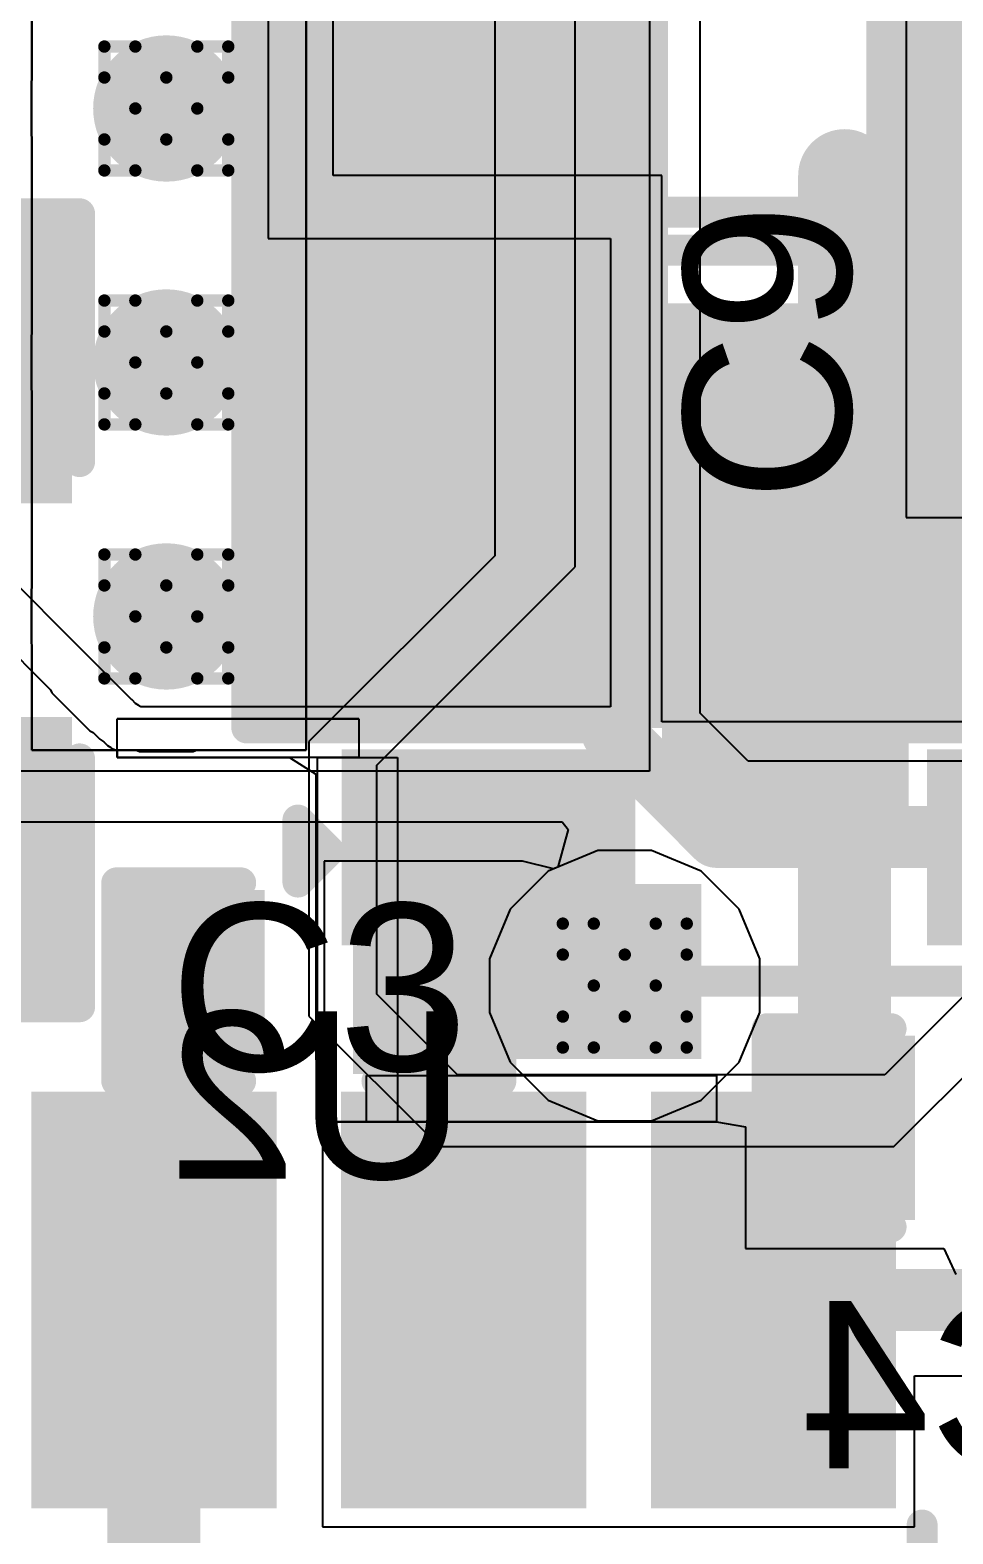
# Model space of a CAD drawing. Header units: inches. Extents: x -6 to 328, y -6 to 90.
# Drawn here: x 1.03 to 4.81, y 20.48 to 26.65 of the extents above; entities that cross this region are included whole.
import ezdxf

# ---------------------------------------------------------------- set-up
doc = ezdxf.new("R2010")
doc.units = ezdxf.units.IN
for name, color, linetype in [('Bottom Layer', 5, 'Continuous'), ('Bottom Overlay', 54, 'Continuous'), ('Bottom Paste', 16, 'Continuous'), ('Bottom Solder', 6, 'Continuous'), ('Designators', 56, 'Continuous'), ('Drill Drawing', 1, 'Continuous'), ('GND', 76, 'Continuous'), ('PWR', 16, 'Continuous'), ('Top Layer', 1, 'Continuous'), ('Top Overlay', 2, 'Continuous'), ('Top Paste', 8, 'Continuous'), ('Top Solder', 216, 'Continuous'), ('Via Holes', 16, 'Continuous')]:
    doc.layers.add(name, color=color, linetype=linetype)
doc.styles.add('Arial', font='', dxfattribs={"height": 0.2})
doc.styles.get('Arial').set_extended_font_data('Arial')

# ---------------------------------------------------------------- blocks, each defined once
blk = doc.blocks.new('TSOT_23_6_B_8')
at = {"layer": 'Bottom Layer'}
for points in [[(-1.7, 1.25), (-0.7, 1.25), (-0.7, 0.65), (-1.7, 0.65)], [(0.7, 1.25), (1.7, 1.25), (1.7, 0.65), (0.7, 0.65)], [(-1.7, 0.3), (-0.7, 0.3), (-0.7, -0.3), (-1.7, -0.3)], [(0.7, 0.3), (1.7, 0.3), (1.7, -0.3), (0.7, -0.3)], [(-1.7, -0.65), (-0.7, -0.65), (-0.7, -1.25), (-1.7, -1.25)], [(0.7, -0.65), (1.7, -0.65), (1.7, -1.25), (0.7, -1.25)]]:
    blk.add_hatch(color=5, dxfattribs=at).paths.add_polyline_path(points)
at = {"layer": 'Bottom Paste'}
for points in [[(-1.7, 1.25), (-0.7, 1.25), (-0.7, 0.65), (-1.7, 0.65)], [(0.7, 1.25), (1.7, 1.25), (1.7, 0.65), (0.7, 0.65)], [(-1.7, 0.3), (-0.7, 0.3), (-0.7, -0.3), (-1.7, -0.3)], [(0.7, 0.3), (1.7, 0.3), (1.7, -0.3), (0.7, -0.3)], [(-1.7, -0.65), (-0.7, -0.65), (-0.7, -1.25), (-1.7, -1.25)], [(0.7, -0.65), (1.7, -0.65), (1.7, -1.25), (0.7, -1.25)]]:
    blk.add_hatch(color=16, dxfattribs=at).paths.add_polyline_path(points)
at = {"layer": 'Bottom Solder'}
for points in [[(-1.8016, 1.3516), (-0.5984, 1.3516), (-0.5984, 0.5484), (-1.8016, 0.5484)], [(0.5984, 1.3516), (1.8016, 1.3516), (1.8016, 0.5484), (0.5984, 0.5484)], [(-1.8016, 0.4016), (-0.5984, 0.4016), (-0.5984, -0.4016), (-1.8016, -0.4016)], [(0.5984, 0.4016), (1.8016, 0.4016), (1.8016, -0.4016), (0.5984, -0.4016)], [(-1.8016, -0.5484), (-0.5984, -0.5484), (-0.5984, -1.3516), (-1.8016, -1.3516)], [(0.5984, -0.5484), (1.8016, -0.5484), (1.8016, -1.3516), (0.5984, -1.3516)]]:
    blk.add_hatch(color=6, dxfattribs=at).paths.add_polyline_path(points)
at = {"layer": 'Bottom Overlay'}
for points in [[(-0.8636, 1.3716, 0.127, 0.127, 0), (-0.8636, 1.4986, 0.127, 0.127, 0)], [(-0.8636, 1.4986, 0.127, 0.127, 0), (0.8636, 1.4986, 0.127, 0.127, 0)], [(-1.9812, -1.0922, 0.127, 0.127, 0), (-1.9812, -0.8382, 0.127, 0.127, 0)], [(-1.9812, -0.8382, 0.127, 0.127, 0), (-1.8542, -0.9652, 0.127, 0.127, 0)], [(-1.9812, -1.0922, 0.127, 0.127, 0), (-1.8542, -0.9652, 0.127, 0.127, 0)], [(-0.8636, -1.4986, 0.127, 0.127, 0), (-0.8636, -1.3716, 0.127, 0.127, 0)], [(-0.8636, -1.4986, 0.127, 0.127, 0), (0.8636, -1.4986, 0.127, 0.127, 0)]]:
    blk.add_lwpolyline(points, format="xyseb", dxfattribs=at)
for points in [[(-0.8953, 1.4986, 0.0635, 0.0635, 1), (-0.8318, 1.4986, 0.0635, 0.0635, 1)], [(-0.8953, 1.4986, 0.0635, 0.0635, 1), (-0.8318, 1.4986, 0.0635, 0.0635, 1)], [(-0.8953, 1.3716, 0.0635, 0.0635, 1), (-0.8318, 1.3716, 0.0635, 0.0635, 1)], [(-2.013, -0.8382, 0.0635, 0.0635, 1), (-1.9494, -0.8382, 0.0635, 0.0635, 1)], [(-2.013, -0.8382, 0.0635, 0.0635, 1), (-1.9494, -0.8382, 0.0635, 0.0635, 1)], [(-1.886, -0.9652, 0.0635, 0.0635, 1), (-1.8224, -0.9652, 0.0635, 0.0635, 1)], [(-1.886, -0.9652, 0.0635, 0.0635, 1), (-1.8224, -0.9652, 0.0635, 0.0635, 1)], [(-2.013, -1.0922, 0.0635, 0.0635, 1), (-1.9494, -1.0922, 0.0635, 0.0635, 1)], [(-2.013, -1.0922, 0.0635, 0.0635, 1), (-1.9494, -1.0922, 0.0635, 0.0635, 1)], [(-0.8953, -1.3716, 0.0635, 0.0635, 1), (-0.8318, -1.3716, 0.0635, 0.0635, 1)], [(-0.8953, -1.4986, 0.0635, 0.0635, 1), (-0.8318, -1.4986, 0.0635, 0.0635, 1)], [(-0.8953, -1.4986, 0.0635, 0.0635, 1), (-0.8318, -1.4986, 0.0635, 0.0635, 1)]]:
    blk.add_lwpolyline(points, format="xyseb", close=True, dxfattribs=at)
blk = doc.blocks.new('8_SO_EP__9')
at = {"layer": 'Top Layer'}
for points in [[(3.25, 1.036), (3.25, 0.234), (1.745, 0.234), (1.745, 1.036)], [(3.25, -0.234), (3.25, -1.036), (1.745, -1.036), (1.745, -0.234)], [(3.25, -1.504), (3.25, -2.306), (1.745, -2.306), (1.745, -1.504)]]:
    blk.add_hatch(color=1, dxfattribs=at).paths.add_polyline_path(points)
at = {"layer": 'Top Paste'}
for points in [[(3.25, 1.036), (3.25, 0.234), (1.745, 0.234), (1.745, 1.036)], [(3.25, -0.234), (3.25, -1.036), (1.745, -1.036), (1.745, -0.234)], [(3.25, -1.504), (3.25, -2.306), (1.745, -2.306), (1.745, -1.504)]]:
    blk.add_hatch(color=8, dxfattribs=at).paths.add_polyline_path(points)
at = {"layer": 'Top Solder'}
for points in [[(3.3516, 1.1376), (3.3516, 0.1324), (1.6434, 0.1324), (1.6434, 1.1376)], [(3.3516, -0.1324), (3.3516, -1.1376), (1.6434, -1.1376), (1.6434, -0.1324)], [(3.3516, -1.4024), (3.3516, -2.4076), (1.6434, -2.4076), (1.6434, -1.4024)]]:
    blk.add_hatch(color=216, dxfattribs=at).paths.add_polyline_path(points)
at = {"layer": 'Top Overlay'}
blk.add_lwpolyline([(-1.6002, -2.5146, 0.127, 0.127, 0), (1.5748, -2.5146, 0.127, 0.127, 0)], format="xyseb", dxfattribs=at)
blk.add_lwpolyline([(1.5431, -2.5146, 0.0635, 0.0635, 1), (1.6065, -2.5146, 0.0635, 0.0635, 1)], format="xyseb", close=True, dxfattribs=at)
blk = doc.blocks.new('FNR4030S3R9MT_B_47')
at = {"layer": 'Bottom Layer'}
blk.add_hatch(color=5, dxfattribs=at).paths.add_polyline_path([(-2.05, 1.85), (-0.95, 1.85), (-0.95, -1.85), (-2.05, -1.85)])
at = {"layer": 'Bottom Paste'}
blk.add_hatch(color=16, dxfattribs=at).paths.add_polyline_path([(-2.05, 1.85), (-0.95, 1.85), (-0.95, -1.85), (-2.05, -1.85)])
at = {"layer": 'Bottom Solder'}
blk.add_hatch(color=6, dxfattribs=at).paths.add_polyline_path([(-2.1516, 1.9516), (-0.8484, 1.9516), (-0.8484, -1.9516), (-2.1516, -1.9516)])
at = {"layer": 'Bottom Overlay'}
blk.add_lwpolyline([(-2, -2, 0.127, 0.127, 0), (2, -2, 0.127, 0.127, 0)], format="xyseb", dxfattribs=at)
blk.add_lwpolyline([(-2.0317, -2, 0.0635, 0.0635, 1), (-1.9682, -2, 0.0635, 0.0635, 1)], format="xyseb", close=True, dxfattribs=at)
blk = doc.blocks.new('C___1210_90')
at = {"layer": 'Top Layer'}
for points in [[(-2.032, 1.397), (-0.508, 1.397), (-0.508, -1.397), (-2.032, -1.397)], [(0.508, 1.397), (2.032, 1.397), (2.032, -1.397), (0.508, -1.397)]]:
    blk.add_hatch(color=1, dxfattribs=at).paths.add_polyline_path(points)
at = {"layer": 'Top Paste'}
for points in [[(-2.032, 1.397), (-0.508, 1.397), (-0.508, -1.397), (-2.032, -1.397)], [(0.508, 1.397), (2.032, 1.397), (2.032, -1.397), (0.508, -1.397)]]:
    blk.add_hatch(color=8, dxfattribs=at).paths.add_polyline_path(points)
at = {"layer": 'Top Solder'}
for points in [[(-2.1336, 1.4986), (-0.4064, 1.4986), (-0.4064, -1.4986), (-2.1336, -1.4986)], [(0.4064, 1.4986), (2.1336, 1.4986), (2.1336, -1.4986), (0.4064, -1.4986)]]:
    blk.add_hatch(color=216, dxfattribs=at).paths.add_polyline_path(points)
at = {"layer": 'Top Overlay'}
for points in [[(-0.5842, 1.4986, 0.127, 0.127, 0), (-2.1336, 1.4986, 0.127, 0.127, 0)], [(2.1336, 1.4986, 0.127, 0.127, 0), (0.5842, 1.4986, 0.127, 0.127, 0)], [(2.1336, 1.4986, 0.127, 0.127, 0), (2.1336, -1.4986, 0.127, 0.127, 0)]]:
    blk.add_lwpolyline(points, format="xyseb", dxfattribs=at)
for points in [[(-0.61595, 1.4986, 0.0635, 0.0635, 1), (-0.55245, 1.4986, 0.0635, 0.0635, 1)], [(0.55245, 1.4986, 0.0635, 0.0635, 1), (0.61595, 1.4986, 0.0635, 0.0635, 1)], [(2.10185, 1.4986, 0.0635, 0.0635, 1), (2.16535, 1.4986, 0.0635, 0.0635, 1)], [(2.10185, 1.4986, 0.0635, 0.0635, 1), (2.16535, 1.4986, 0.0635, 0.0635, 1)]]:
    blk.add_lwpolyline(points, format="xyseb", close=True, dxfattribs=at)
blk = doc.blocks.new('C___0402_B_95')
at = {"layer": 'Bottom Layer'}
for points in [[(-0.2413, 0.3175), (-0.2413, -0.3175), (-0.6985, -0.3175), (-0.6985, 0.3175)], [(0.6985, 0.3175), (0.6985, -0.3175), (0.2413, -0.3175), (0.2413, 0.3175)]]:
    blk.add_hatch(color=5, dxfattribs=at).paths.add_polyline_path(points)
at = {"layer": 'Bottom Paste'}
for points in [[(-0.2413, 0.3175), (-0.2413, -0.3175), (-0.6985, -0.3175), (-0.6985, 0.3175)], [(0.6985, 0.3175), (0.6985, -0.3175), (0.2413, -0.3175), (0.2413, 0.3175)]]:
    blk.add_hatch(color=16, dxfattribs=at).paths.add_polyline_path(points)
at = {"layer": 'Bottom Solder'}
for points in [[(-0.1813, 0.3775), (-0.1813, -0.3775), (-0.7585, -0.3775), (-0.7585, 0.3775)], [(0.7585, 0.3775), (0.7585, -0.3775), (0.1813, -0.3775), (0.1813, 0.3775)]]:
    blk.add_hatch(color=6, dxfattribs=at).paths.add_polyline_path(points)
at = {"layer": 'Bottom Overlay'}
for points in [[(-0.7874, 0.4064, 0.127, 0.127, 0), (-0.7874, -0.4064, 0.127, 0.127, 0)], [(-0.2794, 0.4064, 0.127, 0.127, 0), (-0.7874, 0.4064, 0.127, 0.127, 0)], [(0.7874, 0.4064, 0.127, 0.127, 0), (0.2794, 0.4064, 0.127, 0.127, 0)], [(0.7874, 0.4064, 0.127, 0.127, 0), (0.7874, -0.4064, 0.127, 0.127, 0)], [(-0.2794, -0.4064, 0.127, 0.127, 0), (-0.7874, -0.4064, 0.127, 0.127, 0)], [(0.7874, -0.4064, 0.127, 0.127, 0), (0.2794, -0.4064, 0.127, 0.127, 0)]]:
    blk.add_lwpolyline(points, format="xyseb", dxfattribs=at)
for points in [[(-0.8191, 0.4064, 0.0635, 0.0635, 1), (-0.7556, 0.4064, 0.0635, 0.0635, 1)], [(-0.8191, 0.4064, 0.0635, 0.0635, 1), (-0.7556, 0.4064, 0.0635, 0.0635, 1)], [(-0.3111, 0.4064, 0.0635, 0.0635, 1), (-0.2477, 0.4064, 0.0635, 0.0635, 1)], [(0.2477, 0.4064, 0.0635, 0.0635, 1), (0.3111, 0.4064, 0.0635, 0.0635, 1)], [(0.7556, 0.4064, 0.0635, 0.0635, 1), (0.8191, 0.4064, 0.0635, 0.0635, 1)], [(0.7556, 0.4064, 0.0635, 0.0635, 1), (0.8191, 0.4064, 0.0635, 0.0635, 1)], [(-0.8191, -0.4064, 0.0635, 0.0635, 1), (-0.7556, -0.4064, 0.0635, 0.0635, 1)], [(-0.8191, -0.4064, 0.0635, 0.0635, 1), (-0.7556, -0.4064, 0.0635, 0.0635, 1)], [(-0.3111, -0.4064, 0.0635, 0.0635, 1), (-0.2477, -0.4064, 0.0635, 0.0635, 1)], [(0.2477, -0.4064, 0.0635, 0.0635, 1), (0.3111, -0.4064, 0.0635, 0.0635, 1)], [(0.7556, -0.4064, 0.0635, 0.0635, 1), (0.8191, -0.4064, 0.0635, 0.0635, 1)], [(0.7556, -0.4064, 0.0635, 0.0635, 1), (0.8191, -0.4064, 0.0635, 0.0635, 1)]]:
    blk.add_lwpolyline(points, format="xyseb", close=True, dxfattribs=at)
blk = doc.blocks.new('C___0402_96')
at = {"layer": 'Top Layer'}
for points in [[(-0.6985, -0.3175), (-0.6985, 0.3175), (-0.2413, 0.3175), (-0.2413, -0.3175)], [(0.2413, -0.3175), (0.2413, 0.3175), (0.6985, 0.3175), (0.6985, -0.3175)]]:
    blk.add_hatch(color=1, dxfattribs=at).paths.add_polyline_path(points)
at = {"layer": 'Top Paste'}
for points in [[(-0.6985, -0.3175), (-0.6985, 0.3175), (-0.2413, 0.3175), (-0.2413, -0.3175)], [(0.2413, -0.3175), (0.2413, 0.3175), (0.6985, 0.3175), (0.6985, -0.3175)]]:
    blk.add_hatch(color=8, dxfattribs=at).paths.add_polyline_path(points)
at = {"layer": 'Top Solder'}
for points in [[(-0.7585, -0.3775), (-0.7585, 0.3775), (-0.1813, 0.3775), (-0.1813, -0.3775)], [(0.1813, -0.3775), (0.1813, 0.3775), (0.7585, 0.3775), (0.7585, -0.3775)]]:
    blk.add_hatch(color=216, dxfattribs=at).paths.add_polyline_path(points)
at = {"layer": 'Top Overlay'}
for points in [[(-0.7874, 0.4064, 0.127, 0.127, 0), (-0.2794, 0.4064, 0.127, 0.127, 0)], [(-0.7874, -0.4064, 0.127, 0.127, 0), (-0.7874, 0.4064, 0.127, 0.127, 0)], [(0.2794, 0.4064, 0.127, 0.127, 0), (0.7874, 0.4064, 0.127, 0.127, 0)], [(0.7874, -0.4064, 0.127, 0.127, 0), (0.7874, 0.4064, 0.127, 0.127, 0)], [(-0.7874, -0.4064, 0.127, 0.127, 0), (-0.2794, -0.4064, 0.127, 0.127, 0)], [(0.2794, -0.4064, 0.127, 0.127, 0), (0.7874, -0.4064, 0.127, 0.127, 0)]]:
    blk.add_lwpolyline(points, format="xyseb", dxfattribs=at)
for points in [[(-0.8191, 0.4064, 0.0635, 0.0635, 1), (-0.7556, 0.4064, 0.0635, 0.0635, 1)], [(-0.8191, 0.4064, 0.0635, 0.0635, 1), (-0.7556, 0.4064, 0.0635, 0.0635, 1)], [(-0.3111, 0.4064, 0.0635, 0.0635, 1), (-0.2477, 0.4064, 0.0635, 0.0635, 1)], [(0.2477, 0.4064, 0.0635, 0.0635, 1), (0.3111, 0.4064, 0.0635, 0.0635, 1)], [(0.7556, 0.4064, 0.0635, 0.0635, 1), (0.8191, 0.4064, 0.0635, 0.0635, 1)], [(0.7556, 0.4064, 0.0635, 0.0635, 1), (0.8191, 0.4064, 0.0635, 0.0635, 1)], [(-0.8191, -0.4064, 0.0635, 0.0635, 1), (-0.7556, -0.4064, 0.0635, 0.0635, 1)], [(-0.8191, -0.4064, 0.0635, 0.0635, 1), (-0.7556, -0.4064, 0.0635, 0.0635, 1)], [(-0.3111, -0.4064, 0.0635, 0.0635, 1), (-0.2477, -0.4064, 0.0635, 0.0635, 1)], [(0.2477, -0.4064, 0.0635, 0.0635, 1), (0.3111, -0.4064, 0.0635, 0.0635, 1)], [(0.7556, -0.4064, 0.0635, 0.0635, 1), (0.8191, -0.4064, 0.0635, 0.0635, 1)], [(0.7556, -0.4064, 0.0635, 0.0635, 1), (0.8191, -0.4064, 0.0635, 0.0635, 1)]]:
    blk.add_lwpolyline(points, format="xyseb", close=True, dxfattribs=at)
blk = doc.blocks.new('C___0805_B_97')
at = {"layer": 'Bottom Layer'}
for points in [[(-1.524, 0.762), (-0.508, 0.762), (-0.508, -0.762), (-1.524, -0.762)], [(0.508, 0.762), (1.524, 0.762), (1.524, -0.762), (0.508, -0.762)]]:
    blk.add_hatch(color=5, dxfattribs=at).paths.add_polyline_path(points)
at = {"layer": 'Bottom Paste'}
for points in [[(-1.524, 0.762), (-0.508, 0.762), (-0.508, -0.762), (-1.524, -0.762)], [(0.508, 0.762), (1.524, 0.762), (1.524, -0.762), (0.508, -0.762)]]:
    blk.add_hatch(color=16, dxfattribs=at).paths.add_polyline_path(points)
at = {"layer": 'Bottom Solder'}
for points in [[(-1.594, 0.832), (-0.438, 0.832), (-0.438, -0.832), (-1.594, -0.832)], [(0.438, 0.832), (1.594, 0.832), (1.594, -0.832), (0.438, -0.832)]]:
    blk.add_hatch(color=6, dxfattribs=at).paths.add_polyline_path(points)
at = {"layer": 'Bottom Overlay'}
for points in [[(-1.6256, 0.8636, 0.127, 0.127, 0), (-1.6256, -0.8636, 0.127, 0.127, 0)], [(-1.6256, 0.8636, 0.127, 0.127, 0), (-0.6096, 0.8636, 0.127, 0.127, 0)], [(0.6096, 0.8636, 0.127, 0.127, 0), (1.6256, 0.8636, 0.127, 0.127, 0)], [(1.6256, 0.8636, 0.127, 0.127, 0), (1.6256, -0.8636, 0.127, 0.127, 0)], [(-1.6256, -0.8636, 0.127, 0.127, 0), (-0.6096, -0.8636, 0.127, 0.127, 0)], [(0.6096, -0.8636, 0.127, 0.127, 0), (1.6256, -0.8636, 0.127, 0.127, 0)]]:
    blk.add_lwpolyline(points, format="xyseb", dxfattribs=at)
for points in [[(-1.6574, 0.8636, 0.0635, 0.0635, 1), (-1.5938, 0.8636, 0.0635, 0.0635, 1)], [(-1.6574, 0.8636, 0.0635, 0.0635, 1), (-1.5938, 0.8636, 0.0635, 0.0635, 1)], [(-0.6413, 0.8636, 0.0635, 0.0635, 1), (-0.5778, 0.8636, 0.0635, 0.0635, 1)], [(0.5778, 0.8636, 0.0635, 0.0635, 1), (0.6413, 0.8636, 0.0635, 0.0635, 1)], [(1.5938, 0.8636, 0.0635, 0.0635, 1), (1.6574, 0.8636, 0.0635, 0.0635, 1)], [(1.5938, 0.8636, 0.0635, 0.0635, 1), (1.6574, 0.8636, 0.0635, 0.0635, 1)], [(-1.6574, -0.8636, 0.0635, 0.0635, 1), (-1.5938, -0.8636, 0.0635, 0.0635, 1)], [(-1.6574, -0.8636, 0.0635, 0.0635, 1), (-1.5938, -0.8636, 0.0635, 0.0635, 1)], [(-0.6413, -0.8636, 0.0635, 0.0635, 1), (-0.5778, -0.8636, 0.0635, 0.0635, 1)], [(0.5778, -0.8636, 0.0635, 0.0635, 1), (0.6413, -0.8636, 0.0635, 0.0635, 1)], [(1.5938, -0.8636, 0.0635, 0.0635, 1), (1.6574, -0.8636, 0.0635, 0.0635, 1)], [(1.5938, -0.8636, 0.0635, 0.0635, 1), (1.6574, -0.8636, 0.0635, 0.0635, 1)]]:
    blk.add_lwpolyline(points, format="xyseb", close=True, dxfattribs=at)

msp = doc.modelspace()

# ---------------------------------------------------------------- hatches: boundary and pattern name
at = {"layer": 'Bottom Layer'}
h = msp.add_hatch(color=5, dxfattribs=at)
edge = h.paths.add_edge_path()
edge.add_arc((1.589, 26.3294), 0.3, 0, 360)
h = msp.add_hatch(color=5, dxfattribs=at)
edge = h.paths.add_edge_path()
edge.add_arc((1.589, 25.288), 0.3, 0, 360)
for points in [[(3.621, 23.4093), (4.632, 23.4093), (4.632, 25.5308), (3.621, 25.5308)], [(-1.967, 22.748), (1.1318, 22.748), (1.1318, 23.764), (-1.967, 23.764)], [(2.4098, 22.4314), (3.4098, 22.4314), (3.4098, 23.5998), (2.4098, 23.5998)], [(2.4098, 22.4314), (3.783, 22.4314), (3.783, 23.1502), (2.4098, 23.1502)]]:
    msp.add_hatch(color=5, dxfattribs=at).paths.add_polyline_path(points)
h = msp.add_hatch(color=5, dxfattribs=at)
edge = h.paths.add_edge_path()
edge.add_arc((1.589, 24.2466), 0.3, 0, 360)
h = msp.add_hatch(color=5, dxfattribs=at)
edge = h.paths.add_edge_path()
edge.add_arc((3.4686, 22.733), 0.3, 0, 360)
at = {"layer": 'GND'}
h = msp.add_hatch(color=76, dxfattribs=at)
edge = h.paths.add_edge_path()
edge.add_arc((1.589, 26.3294), 0.3, 0, 360)
h = msp.add_hatch(color=76, dxfattribs=at)
edge = h.paths.add_edge_path()
edge.add_arc((1.589, 25.288), 0.3, 0, 360)
h = msp.add_hatch(color=76, dxfattribs=at)
edge = h.paths.add_edge_path()
edge.add_arc((1.589, 24.2466), 0.3, 0, 360)
h = msp.add_hatch(color=76, dxfattribs=at)
edge = h.paths.add_edge_path()
edge.add_arc((3.4686, 22.733), 0.3, 0, 360)
at = {"layer": 'PWR'}
h = msp.add_hatch(color=16, dxfattribs=at)
edge = h.paths.add_edge_path()
edge.add_arc((1.589, 26.3294), 0.3, 0, 360)
h = msp.add_hatch(color=16, dxfattribs=at)
edge = h.paths.add_edge_path()
edge.add_arc((1.589, 25.288), 0.3, 0, 360)
h = msp.add_hatch(color=16, dxfattribs=at)
edge = h.paths.add_edge_path()
edge.add_arc((1.589, 24.2466), 0.3, 0, 360)
h = msp.add_hatch(color=16, dxfattribs=at)
edge = h.paths.add_edge_path()
edge.add_arc((3.4686, 22.733), 0.3, 0, 360)
at = {"layer": 'Top Layer'}
h = msp.add_hatch(color=1, dxfattribs=at)
edge = h.paths.add_edge_path()
edge.add_arc((1.589, 26.3294), 0.3, 0, 360)
h = msp.add_hatch(color=1, dxfattribs=at)
edge = h.paths.add_edge_path()
edge.add_arc((1.589, 25.288), 0.3, 0, 360)
h = msp.add_hatch(color=1, dxfattribs=at)
edge = h.paths.add_edge_path()
edge.add_arc((1.589, 24.2466), 0.3, 0, 360)
h = msp.add_hatch(color=1, dxfattribs=at)
edge = h.paths.add_edge_path()
edge.add_arc((3.4686, 22.733), 0.3, 0, 360)
at = {"layer": 'Via Holes'}
h = msp.add_hatch(color=7, dxfattribs=at)
edge = h.paths.add_edge_path()
edge.add_arc((1.589, 26.3294), 0.15, 0, 360)
h = msp.add_hatch(color=7, dxfattribs=at)
edge = h.paths.add_edge_path()
edge.add_arc((1.589, 25.288), 0.15, 0, 360)
h = msp.add_hatch(color=7, dxfattribs=at)
edge = h.paths.add_edge_path()
edge.add_arc((1.589, 24.2466), 0.15, 0, 360)
h = msp.add_hatch(color=7, dxfattribs=at)
edge = h.paths.add_edge_path()
edge.add_arc((3.4686, 22.733), 0.15, 0, 360)

# ---------------------------------------------------------------- linework, layer by layer
at = {"layer": 'Bottom Layer'}
for p, q in [((2.0066, 29.8132), (2.0066, 25.796)), ((2.2728, 26.0542), (2.2728, 29.7542)), ((4.6228, 29.7542), (4.6228, 24.653)), ((3.621, 26.0542), (2.2728, 26.0542)), ((3.621, 23.8148), (3.621, 26.0542)), ((2.0066, 25.796), (3.4098, 25.796)), ((3.4098, 25.796), (3.4098, 23.876)), ((1.2757, 24.0773), (0.573, 24.78)), ((4.6228, 24.653), (6.1816, 24.653)), ((0.4872, 24.5729), (1.1138, 23.9463)), ((1.4481, 23.9049), (1.2757, 24.0773)), ((1.1138, 23.9463), (1.1193, 23.9328)), ((1.1193, 23.9328), (1.2752, 23.777)), ((1.4483, 23.9048), (1.4481, 23.9049)), ((1.4627, 23.8903), (1.4483, 23.9048)), ((1.4768, 23.8809), (1.4627, 23.8903)), ((1.4795, 23.8791), (1.4768, 23.8809)), ((1.4797, 23.879), (1.4795, 23.8791)), ((1.4795, 23.8791), (1.4795, 23.8791)), ((1.4841, 23.876), (1.4797, 23.879)), ((1.4797, 23.879), (1.4797, 23.879)), ((1.4842, 23.876), (1.4841, 23.876)), ((3.4098, 23.876), (1.4842, 23.876)), ((1.3871, 23.6688), (1.3871, 23.8267)), ((1.3871, 23.8267), (2.3777, 23.8267)), ((2.3777, 23.8267), (1.3871, 23.8267)), ((1.3871, 23.8267), (2.3777, 23.8267)), ((2.3777, 23.8267), (2.3777, 23.6688)), ((6.1816, 23.8148), (3.621, 23.8148)), ((1.2752, 23.777), (1.2886, 23.7714)), ((1.2886, 23.7714), (1.3016, 23.7584)), ((1.3016, 23.7584), (1.3018, 23.7583)), ((1.3018, 23.7583), (1.3161, 23.744)), ((1.3161, 23.744), (1.333, 23.7327)), ((1.333, 23.7327), (1.333, 23.7326)), ((1.333, 23.7326), (1.333, 23.7326)), ((1.333, 23.7326), (1.3332, 23.7325)), ((1.3332, 23.7325), (1.3332, 23.7325)), ((1.3332, 23.7325), (1.3332, 23.7325)), ((1.3332, 23.7325), (1.3476, 23.7181)), ((1.3476, 23.7181), (1.3617, 23.7087)), ((1.3617, 23.7087), (1.3618, 23.7086)), ((1.3618, 23.7086), (1.3618, 23.7086)), ((1.3618, 23.7086), (1.3644, 23.7068)), ((1.3644, 23.7068), (1.3645, 23.7068)), ((1.3645, 23.7068), (1.3646, 23.7067)), ((1.3646, 23.7067), (1.3647, 23.7067)), ((1.3647, 23.7067), (1.3647, 23.7067)), ((1.3647, 23.7067), (1.3691, 23.7037)), ((1.3691, 23.7037), (1.3871, 23.6963)), ((1.3871, 23.6963), (1.3871, 23.6688)), ((2.3777, 23.6688), (1.3871, 23.6688)), ((1.3871, 23.6688), (1.4842, 23.6688)), ((1.4842, 23.6688), (1.4842, 23.6688)), ((1.4842, 23.6688), (1.5141, 23.6688)), ((1.5141, 23.6688), (2.0944, 23.6688)), ((2.0944, 23.6688), (2.2026, 23.5998)), ((2.2082, 23.6688), (2.5368, 23.6688)), ((2.2082, 22.1742), (2.2082, 23.6688)), ((2.5368, 23.6688), (2.5368, 22.1742)), ((2.2026, 23.5998), (2.2026, 22.4314)), ((2.2026, 22.4314), (2.2082, 22.4034)), ((2.2082, 22.4034), (2.2082, 22.1742)), ((2.4098, 22.1742), (2.4098, 22.3647)), ((2.4098, 22.3647), (3.8452, 22.3647)), ((3.8452, 22.3647), (3.8452, 22.1742)), ((2.5368, 22.1742), (2.2082, 22.1742)), ((2.2082, 22.1742), (3.8452, 22.1742)), ((3.8452, 22.1742), (2.4098, 22.1742)), ((3.8452, 22.1742), (3.8452, 22.1742)), ((3.8452, 22.1742), (3.9636, 22.1534)), ((3.9636, 22.1534), (3.9636, 21.6545)), ((3.9636, 21.6545), (4.7764, 21.6545)), ((4.7764, 21.6545), (4.826, 21.5481))]:
    msp.add_line(p, q, dxfattribs=at)
for points in [[(4.37, 25.0074, 0.381, 0.381, 0), (4.37, 26.0542, 0.381, 0.381, 0)], [(4.3228, 25.0546, 0.381, 0.381, 0), (4.37, 25.0074, 0.381, 0.381, 0)], [(4.37, 22.1498, 0.381, 0.381, 0), (4.37, 25.0074, 0.381, 0.381, 0)]]:
    msp.add_lwpolyline(points, format="xyseb", dxfattribs=at)
for points in [[(4.2747, 26.0542, 0.1905, 0.1905, 1), (4.4652, 26.0542, 0.1905, 0.1905, 1)], [(4.2275, 25.0546, 0.1905, 0.1905, 1), (4.418, 25.0546, 0.1905, 0.1905, 1)], [(4.2747, 25.0074, 0.1905, 0.1905, 1), (4.4652, 25.0074, 0.1905, 0.1905, 1)], [(4.2747, 25.0074, 0.1905, 0.1905, 1), (4.4652, 25.0074, 0.1905, 0.1905, 1)], [(4.2747, 25.0074, 0.1905, 0.1905, 1), (4.4652, 25.0074, 0.1905, 0.1905, 1)], [(4.2747, 22.1498, 0.1905, 0.1905, 1), (4.4652, 22.1498, 0.1905, 0.1905, 1)]]:
    msp.add_lwpolyline(points, format="xyseb", close=True, dxfattribs=at)
at = {"layer": 'Drill Drawing'}
for points in [[(1.335, 26.4564, 0.0508, 0.0508, 0), (1.335, 26.5834, 0.0508, 0.0508, 0)], [(1.335, 26.5834, 0.0508, 0.0508, 0), (1.462, 26.5834, 0.0508, 0.0508, 0)], [(1.462, 26.5834, 0.0508, 0.0508, 0), (1.589, 26.4564, 0.0508, 0.0508, 0)], [(1.589, 26.4564, 0.0508, 0.0508, 0), (1.716, 26.5834, 0.0508, 0.0508, 0)], [(1.716, 26.5834, 0.0508, 0.0508, 0), (1.843, 26.5834, 0.0508, 0.0508, 0)], [(1.843, 26.4564, 0.0508, 0.0508, 0), (1.843, 26.5834, 0.0508, 0.0508, 0)], [(1.335, 26.4564, 0.0508, 0.0508, 0), (1.462, 26.3294, 0.0508, 0.0508, 0)], [(1.716, 26.3294, 0.0508, 0.0508, 0), (1.843, 26.4564, 0.0508, 0.0508, 0)], [(1.335, 26.2024, 0.0508, 0.0508, 0), (1.462, 26.3294, 0.0508, 0.0508, 0)], [(1.716, 26.3294, 0.0508, 0.0508, 0), (1.843, 26.2024, 0.0508, 0.0508, 0)], [(1.335, 26.0754, 0.0508, 0.0508, 0), (1.335, 26.2024, 0.0508, 0.0508, 0)], [(1.462, 26.0754, 0.0508, 0.0508, 0), (1.589, 26.2024, 0.0508, 0.0508, 0)], [(1.589, 26.2024, 0.0508, 0.0508, 0), (1.716, 26.0754, 0.0508, 0.0508, 0)], [(1.843, 26.0754, 0.0508, 0.0508, 0), (1.843, 26.2024, 0.0508, 0.0508, 0)], [(1.335, 26.0754, 0.0508, 0.0508, 0), (1.462, 26.0754, 0.0508, 0.0508, 0)], [(1.716, 26.0754, 0.0508, 0.0508, 0), (1.843, 26.0754, 0.0508, 0.0508, 0)], [(1.335, 25.415, 0.0508, 0.0508, 0), (1.335, 25.542, 0.0508, 0.0508, 0)], [(1.335, 25.542, 0.0508, 0.0508, 0), (1.462, 25.542, 0.0508, 0.0508, 0)], [(1.462, 25.542, 0.0508, 0.0508, 0), (1.589, 25.415, 0.0508, 0.0508, 0)], [(1.589, 25.415, 0.0508, 0.0508, 0), (1.716, 25.542, 0.0508, 0.0508, 0)], [(1.716, 25.542, 0.0508, 0.0508, 0), (1.843, 25.542, 0.0508, 0.0508, 0)], [(1.843, 25.415, 0.0508, 0.0508, 0), (1.843, 25.542, 0.0508, 0.0508, 0)], [(1.335, 25.415, 0.0508, 0.0508, 0), (1.462, 25.288, 0.0508, 0.0508, 0)], [(1.716, 25.288, 0.0508, 0.0508, 0), (1.843, 25.415, 0.0508, 0.0508, 0)], [(1.335, 25.161, 0.0508, 0.0508, 0), (1.462, 25.288, 0.0508, 0.0508, 0)], [(1.716, 25.288, 0.0508, 0.0508, 0), (1.843, 25.161, 0.0508, 0.0508, 0)], [(1.335, 25.034, 0.0508, 0.0508, 0), (1.335, 25.161, 0.0508, 0.0508, 0)], [(1.462, 25.034, 0.0508, 0.0508, 0), (1.589, 25.161, 0.0508, 0.0508, 0)], [(1.589, 25.161, 0.0508, 0.0508, 0), (1.716, 25.034, 0.0508, 0.0508, 0)], [(1.843, 25.034, 0.0508, 0.0508, 0), (1.843, 25.161, 0.0508, 0.0508, 0)], [(1.335, 25.034, 0.0508, 0.0508, 0), (1.462, 25.034, 0.0508, 0.0508, 0)], [(1.716, 25.034, 0.0508, 0.0508, 0), (1.843, 25.034, 0.0508, 0.0508, 0)], [(1.335, 24.3736, 0.0508, 0.0508, 0), (1.335, 24.5006, 0.0508, 0.0508, 0)], [(1.335, 24.5006, 0.0508, 0.0508, 0), (1.462, 24.5006, 0.0508, 0.0508, 0)], [(1.462, 24.5006, 0.0508, 0.0508, 0), (1.589, 24.3736, 0.0508, 0.0508, 0)], [(1.589, 24.3736, 0.0508, 0.0508, 0), (1.716, 24.5006, 0.0508, 0.0508, 0)], [(1.716, 24.5006, 0.0508, 0.0508, 0), (1.843, 24.5006, 0.0508, 0.0508, 0)], [(1.843, 24.3736, 0.0508, 0.0508, 0), (1.843, 24.5006, 0.0508, 0.0508, 0)], [(1.335, 24.3736, 0.0508, 0.0508, 0), (1.462, 24.2466, 0.0508, 0.0508, 0)], [(1.716, 24.2466, 0.0508, 0.0508, 0), (1.843, 24.3736, 0.0508, 0.0508, 0)], [(1.335, 24.1196, 0.0508, 0.0508, 0), (1.462, 24.2466, 0.0508, 0.0508, 0)], [(1.716, 24.2466, 0.0508, 0.0508, 0), (1.843, 24.1196, 0.0508, 0.0508, 0)], [(1.335, 23.9926, 0.0508, 0.0508, 0), (1.335, 24.1196, 0.0508, 0.0508, 0)], [(1.462, 23.9926, 0.0508, 0.0508, 0), (1.589, 24.1196, 0.0508, 0.0508, 0)], [(1.589, 24.1196, 0.0508, 0.0508, 0), (1.716, 23.9926, 0.0508, 0.0508, 0)], [(1.843, 23.9926, 0.0508, 0.0508, 0), (1.843, 24.1196, 0.0508, 0.0508, 0)], [(1.335, 23.9926, 0.0508, 0.0508, 0), (1.462, 23.9926, 0.0508, 0.0508, 0)], [(1.716, 23.9926, 0.0508, 0.0508, 0), (1.843, 23.9926, 0.0508, 0.0508, 0)], [(3.2146, 22.86, 0.0508, 0.0508, 0), (3.2146, 22.987, 0.0508, 0.0508, 0)], [(3.2146, 22.987, 0.0508, 0.0508, 0), (3.3416, 22.987, 0.0508, 0.0508, 0)], [(3.3416, 22.987, 0.0508, 0.0508, 0), (3.4686, 22.86, 0.0508, 0.0508, 0)], [(3.4686, 22.86, 0.0508, 0.0508, 0), (3.5956, 22.987, 0.0508, 0.0508, 0)], [(3.5956, 22.987, 0.0508, 0.0508, 0), (3.7226, 22.987, 0.0508, 0.0508, 0)], [(3.7226, 22.86, 0.0508, 0.0508, 0), (3.7226, 22.987, 0.0508, 0.0508, 0)], [(3.2146, 22.86, 0.0508, 0.0508, 0), (3.3416, 22.733, 0.0508, 0.0508, 0)], [(3.5956, 22.733, 0.0508, 0.0508, 0), (3.7226, 22.86, 0.0508, 0.0508, 0)], [(3.2146, 22.606, 0.0508, 0.0508, 0), (3.3416, 22.733, 0.0508, 0.0508, 0)], [(3.5956, 22.733, 0.0508, 0.0508, 0), (3.7226, 22.606, 0.0508, 0.0508, 0)], [(3.2146, 22.479, 0.0508, 0.0508, 0), (3.2146, 22.606, 0.0508, 0.0508, 0)], [(3.3416, 22.479, 0.0508, 0.0508, 0), (3.4686, 22.606, 0.0508, 0.0508, 0)], [(3.4686, 22.606, 0.0508, 0.0508, 0), (3.5956, 22.479, 0.0508, 0.0508, 0)], [(3.7226, 22.479, 0.0508, 0.0508, 0), (3.7226, 22.606, 0.0508, 0.0508, 0)], [(3.2146, 22.479, 0.0508, 0.0508, 0), (3.3416, 22.479, 0.0508, 0.0508, 0)], [(3.5956, 22.479, 0.0508, 0.0508, 0), (3.7226, 22.479, 0.0508, 0.0508, 0)]]:
    msp.add_lwpolyline(points, format="xyseb", dxfattribs=at)
for points in [[(1.3223, 26.5834, 0.0254, 0.0254, 1), (1.3477, 26.5834, 0.0254, 0.0254, 1)], [(1.3223, 26.5834, 0.0254, 0.0254, 1), (1.3477, 26.5834, 0.0254, 0.0254, 1)], [(1.4493, 26.5834, 0.0254, 0.0254, 1), (1.4747, 26.5834, 0.0254, 0.0254, 1)], [(1.4493, 26.5834, 0.0254, 0.0254, 1), (1.4747, 26.5834, 0.0254, 0.0254, 1)], [(1.7033, 26.5834, 0.0254, 0.0254, 1), (1.7287, 26.5834, 0.0254, 0.0254, 1)], [(1.7033, 26.5834, 0.0254, 0.0254, 1), (1.7287, 26.5834, 0.0254, 0.0254, 1)], [(1.8303, 26.5834, 0.0254, 0.0254, 1), (1.8557, 26.5834, 0.0254, 0.0254, 1)], [(1.8303, 26.5834, 0.0254, 0.0254, 1), (1.8557, 26.5834, 0.0254, 0.0254, 1)], [(1.3223, 26.4564, 0.0254, 0.0254, 1), (1.3477, 26.4564, 0.0254, 0.0254, 1)], [(1.3223, 26.4564, 0.0254, 0.0254, 1), (1.3477, 26.4564, 0.0254, 0.0254, 1)], [(1.5763, 26.4564, 0.0254, 0.0254, 1), (1.6017, 26.4564, 0.0254, 0.0254, 1)], [(1.5763, 26.4564, 0.0254, 0.0254, 1), (1.6017, 26.4564, 0.0254, 0.0254, 1)], [(1.8303, 26.4564, 0.0254, 0.0254, 1), (1.8557, 26.4564, 0.0254, 0.0254, 1)], [(1.8303, 26.4564, 0.0254, 0.0254, 1), (1.8557, 26.4564, 0.0254, 0.0254, 1)], [(1.4493, 26.3294, 0.0254, 0.0254, 1), (1.4747, 26.3294, 0.0254, 0.0254, 1)], [(1.4493, 26.3294, 0.0254, 0.0254, 1), (1.4747, 26.3294, 0.0254, 0.0254, 1)], [(1.7033, 26.3294, 0.0254, 0.0254, 1), (1.7287, 26.3294, 0.0254, 0.0254, 1)], [(1.7033, 26.3294, 0.0254, 0.0254, 1), (1.7287, 26.3294, 0.0254, 0.0254, 1)], [(1.3223, 26.2024, 0.0254, 0.0254, 1), (1.3477, 26.2024, 0.0254, 0.0254, 1)], [(1.3223, 26.2024, 0.0254, 0.0254, 1), (1.3477, 26.2024, 0.0254, 0.0254, 1)], [(1.5763, 26.2024, 0.0254, 0.0254, 1), (1.6017, 26.2024, 0.0254, 0.0254, 1)], [(1.5763, 26.2024, 0.0254, 0.0254, 1), (1.6017, 26.2024, 0.0254, 0.0254, 1)], [(1.8303, 26.2024, 0.0254, 0.0254, 1), (1.8557, 26.2024, 0.0254, 0.0254, 1)], [(1.8303, 26.2024, 0.0254, 0.0254, 1), (1.8557, 26.2024, 0.0254, 0.0254, 1)], [(1.3223, 26.0754, 0.0254, 0.0254, 1), (1.3477, 26.0754, 0.0254, 0.0254, 1)], [(1.3223, 26.0754, 0.0254, 0.0254, 1), (1.3477, 26.0754, 0.0254, 0.0254, 1)], [(1.4493, 26.0754, 0.0254, 0.0254, 1), (1.4747, 26.0754, 0.0254, 0.0254, 1)], [(1.4493, 26.0754, 0.0254, 0.0254, 1), (1.4747, 26.0754, 0.0254, 0.0254, 1)], [(1.7033, 26.0754, 0.0254, 0.0254, 1), (1.7287, 26.0754, 0.0254, 0.0254, 1)], [(1.7033, 26.0754, 0.0254, 0.0254, 1), (1.7287, 26.0754, 0.0254, 0.0254, 1)], [(1.8303, 26.0754, 0.0254, 0.0254, 1), (1.8557, 26.0754, 0.0254, 0.0254, 1)], [(1.8303, 26.0754, 0.0254, 0.0254, 1), (1.8557, 26.0754, 0.0254, 0.0254, 1)], [(1.3223, 25.542, 0.0254, 0.0254, 1), (1.3477, 25.542, 0.0254, 0.0254, 1)], [(1.3223, 25.542, 0.0254, 0.0254, 1), (1.3477, 25.542, 0.0254, 0.0254, 1)], [(1.4493, 25.542, 0.0254, 0.0254, 1), (1.4747, 25.542, 0.0254, 0.0254, 1)], [(1.4493, 25.542, 0.0254, 0.0254, 1), (1.4747, 25.542, 0.0254, 0.0254, 1)], [(1.7033, 25.542, 0.0254, 0.0254, 1), (1.7287, 25.542, 0.0254, 0.0254, 1)], [(1.7033, 25.542, 0.0254, 0.0254, 1), (1.7287, 25.542, 0.0254, 0.0254, 1)], [(1.8303, 25.542, 0.0254, 0.0254, 1), (1.8557, 25.542, 0.0254, 0.0254, 1)], [(1.8303, 25.542, 0.0254, 0.0254, 1), (1.8557, 25.542, 0.0254, 0.0254, 1)], [(1.3223, 25.415, 0.0254, 0.0254, 1), (1.3477, 25.415, 0.0254, 0.0254, 1)], [(1.3223, 25.415, 0.0254, 0.0254, 1), (1.3477, 25.415, 0.0254, 0.0254, 1)], [(1.5763, 25.415, 0.0254, 0.0254, 1), (1.6017, 25.415, 0.0254, 0.0254, 1)], [(1.5763, 25.415, 0.0254, 0.0254, 1), (1.6017, 25.415, 0.0254, 0.0254, 1)], [(1.8303, 25.415, 0.0254, 0.0254, 1), (1.8557, 25.415, 0.0254, 0.0254, 1)], [(1.8303, 25.415, 0.0254, 0.0254, 1), (1.8557, 25.415, 0.0254, 0.0254, 1)], [(1.4493, 25.288, 0.0254, 0.0254, 1), (1.4747, 25.288, 0.0254, 0.0254, 1)], [(1.4493, 25.288, 0.0254, 0.0254, 1), (1.4747, 25.288, 0.0254, 0.0254, 1)], [(1.7033, 25.288, 0.0254, 0.0254, 1), (1.7287, 25.288, 0.0254, 0.0254, 1)], [(1.7033, 25.288, 0.0254, 0.0254, 1), (1.7287, 25.288, 0.0254, 0.0254, 1)], [(1.3223, 25.161, 0.0254, 0.0254, 1), (1.3477, 25.161, 0.0254, 0.0254, 1)], [(1.3223, 25.161, 0.0254, 0.0254, 1), (1.3477, 25.161, 0.0254, 0.0254, 1)], [(1.5763, 25.161, 0.0254, 0.0254, 1), (1.6017, 25.161, 0.0254, 0.0254, 1)], [(1.5763, 25.161, 0.0254, 0.0254, 1), (1.6017, 25.161, 0.0254, 0.0254, 1)], [(1.8303, 25.161, 0.0254, 0.0254, 1), (1.8557, 25.161, 0.0254, 0.0254, 1)], [(1.8303, 25.161, 0.0254, 0.0254, 1), (1.8557, 25.161, 0.0254, 0.0254, 1)], [(1.3223, 25.034, 0.0254, 0.0254, 1), (1.3477, 25.034, 0.0254, 0.0254, 1)], [(1.3223, 25.034, 0.0254, 0.0254, 1), (1.3477, 25.034, 0.0254, 0.0254, 1)], [(1.4493, 25.034, 0.0254, 0.0254, 1), (1.4747, 25.034, 0.0254, 0.0254, 1)], [(1.4493, 25.034, 0.0254, 0.0254, 1), (1.4747, 25.034, 0.0254, 0.0254, 1)], [(1.7033, 25.034, 0.0254, 0.0254, 1), (1.7287, 25.034, 0.0254, 0.0254, 1)], [(1.7033, 25.034, 0.0254, 0.0254, 1), (1.7287, 25.034, 0.0254, 0.0254, 1)], [(1.8303, 25.034, 0.0254, 0.0254, 1), (1.8557, 25.034, 0.0254, 0.0254, 1)], [(1.8303, 25.034, 0.0254, 0.0254, 1), (1.8557, 25.034, 0.0254, 0.0254, 1)], [(1.3223, 24.5006, 0.0254, 0.0254, 1), (1.3477, 24.5006, 0.0254, 0.0254, 1)], [(1.3223, 24.5006, 0.0254, 0.0254, 1), (1.3477, 24.5006, 0.0254, 0.0254, 1)], [(1.4493, 24.5006, 0.0254, 0.0254, 1), (1.4747, 24.5006, 0.0254, 0.0254, 1)], [(1.4493, 24.5006, 0.0254, 0.0254, 1), (1.4747, 24.5006, 0.0254, 0.0254, 1)], [(1.7033, 24.5006, 0.0254, 0.0254, 1), (1.7287, 24.5006, 0.0254, 0.0254, 1)], [(1.7033, 24.5006, 0.0254, 0.0254, 1), (1.7287, 24.5006, 0.0254, 0.0254, 1)], [(1.8303, 24.5006, 0.0254, 0.0254, 1), (1.8557, 24.5006, 0.0254, 0.0254, 1)], [(1.8303, 24.5006, 0.0254, 0.0254, 1), (1.8557, 24.5006, 0.0254, 0.0254, 1)], [(1.3223, 24.3736, 0.0254, 0.0254, 1), (1.3477, 24.3736, 0.0254, 0.0254, 1)], [(1.3223, 24.3736, 0.0254, 0.0254, 1), (1.3477, 24.3736, 0.0254, 0.0254, 1)], [(1.5763, 24.3736, 0.0254, 0.0254, 1), (1.6017, 24.3736, 0.0254, 0.0254, 1)], [(1.5763, 24.3736, 0.0254, 0.0254, 1), (1.6017, 24.3736, 0.0254, 0.0254, 1)], [(1.8303, 24.3736, 0.0254, 0.0254, 1), (1.8557, 24.3736, 0.0254, 0.0254, 1)], [(1.8303, 24.3736, 0.0254, 0.0254, 1), (1.8557, 24.3736, 0.0254, 0.0254, 1)], [(1.4493, 24.2466, 0.0254, 0.0254, 1), (1.4747, 24.2466, 0.0254, 0.0254, 1)], [(1.4493, 24.2466, 0.0254, 0.0254, 1), (1.4747, 24.2466, 0.0254, 0.0254, 1)], [(1.7033, 24.2466, 0.0254, 0.0254, 1), (1.7287, 24.2466, 0.0254, 0.0254, 1)], [(1.7033, 24.2466, 0.0254, 0.0254, 1), (1.7287, 24.2466, 0.0254, 0.0254, 1)], [(1.3223, 24.1196, 0.0254, 0.0254, 1), (1.3477, 24.1196, 0.0254, 0.0254, 1)], [(1.3223, 24.1196, 0.0254, 0.0254, 1), (1.3477, 24.1196, 0.0254, 0.0254, 1)], [(1.5763, 24.1196, 0.0254, 0.0254, 1), (1.6017, 24.1196, 0.0254, 0.0254, 1)], [(1.5763, 24.1196, 0.0254, 0.0254, 1), (1.6017, 24.1196, 0.0254, 0.0254, 1)], [(1.8303, 24.1196, 0.0254, 0.0254, 1), (1.8557, 24.1196, 0.0254, 0.0254, 1)], [(1.8303, 24.1196, 0.0254, 0.0254, 1), (1.8557, 24.1196, 0.0254, 0.0254, 1)], [(1.3223, 23.9926, 0.0254, 0.0254, 1), (1.3477, 23.9926, 0.0254, 0.0254, 1)], [(1.3223, 23.9926, 0.0254, 0.0254, 1), (1.3477, 23.9926, 0.0254, 0.0254, 1)], [(1.4493, 23.9926, 0.0254, 0.0254, 1), (1.4747, 23.9926, 0.0254, 0.0254, 1)], [(1.4493, 23.9926, 0.0254, 0.0254, 1), (1.4747, 23.9926, 0.0254, 0.0254, 1)], [(1.7033, 23.9926, 0.0254, 0.0254, 1), (1.7287, 23.9926, 0.0254, 0.0254, 1)], [(1.7033, 23.9926, 0.0254, 0.0254, 1), (1.7287, 23.9926, 0.0254, 0.0254, 1)], [(1.8303, 23.9926, 0.0254, 0.0254, 1), (1.8557, 23.9926, 0.0254, 0.0254, 1)], [(1.8303, 23.9926, 0.0254, 0.0254, 1), (1.8557, 23.9926, 0.0254, 0.0254, 1)], [(3.2019, 22.987, 0.0254, 0.0254, 1), (3.2273, 22.987, 0.0254, 0.0254, 1)], [(3.2019, 22.987, 0.0254, 0.0254, 1), (3.2273, 22.987, 0.0254, 0.0254, 1)], [(3.3289, 22.987, 0.0254, 0.0254, 1), (3.3543, 22.987, 0.0254, 0.0254, 1)], [(3.3289, 22.987, 0.0254, 0.0254, 1), (3.3543, 22.987, 0.0254, 0.0254, 1)], [(3.5829, 22.987, 0.0254, 0.0254, 1), (3.6083, 22.987, 0.0254, 0.0254, 1)], [(3.5829, 22.987, 0.0254, 0.0254, 1), (3.6083, 22.987, 0.0254, 0.0254, 1)], [(3.7099, 22.987, 0.0254, 0.0254, 1), (3.7353, 22.987, 0.0254, 0.0254, 1)], [(3.7099, 22.987, 0.0254, 0.0254, 1), (3.7353, 22.987, 0.0254, 0.0254, 1)], [(3.2019, 22.86, 0.0254, 0.0254, 1), (3.2273, 22.86, 0.0254, 0.0254, 1)], [(3.2019, 22.86, 0.0254, 0.0254, 1), (3.2273, 22.86, 0.0254, 0.0254, 1)], [(3.4559, 22.86, 0.0254, 0.0254, 1), (3.4813, 22.86, 0.0254, 0.0254, 1)], [(3.4559, 22.86, 0.0254, 0.0254, 1), (3.4813, 22.86, 0.0254, 0.0254, 1)], [(3.7099, 22.86, 0.0254, 0.0254, 1), (3.7353, 22.86, 0.0254, 0.0254, 1)], [(3.7099, 22.86, 0.0254, 0.0254, 1), (3.7353, 22.86, 0.0254, 0.0254, 1)], [(3.3289, 22.733, 0.0254, 0.0254, 1), (3.3543, 22.733, 0.0254, 0.0254, 1)], [(3.3289, 22.733, 0.0254, 0.0254, 1), (3.3543, 22.733, 0.0254, 0.0254, 1)], [(3.5829, 22.733, 0.0254, 0.0254, 1), (3.6083, 22.733, 0.0254, 0.0254, 1)], [(3.5829, 22.733, 0.0254, 0.0254, 1), (3.6083, 22.733, 0.0254, 0.0254, 1)], [(3.2019, 22.606, 0.0254, 0.0254, 1), (3.2273, 22.606, 0.0254, 0.0254, 1)], [(3.2019, 22.606, 0.0254, 0.0254, 1), (3.2273, 22.606, 0.0254, 0.0254, 1)], [(3.4559, 22.606, 0.0254, 0.0254, 1), (3.4813, 22.606, 0.0254, 0.0254, 1)], [(3.4559, 22.606, 0.0254, 0.0254, 1), (3.4813, 22.606, 0.0254, 0.0254, 1)], [(3.7099, 22.606, 0.0254, 0.0254, 1), (3.7353, 22.606, 0.0254, 0.0254, 1)], [(3.7099, 22.606, 0.0254, 0.0254, 1), (3.7353, 22.606, 0.0254, 0.0254, 1)], [(3.2019, 22.479, 0.0254, 0.0254, 1), (3.2273, 22.479, 0.0254, 0.0254, 1)], [(3.2019, 22.479, 0.0254, 0.0254, 1), (3.2273, 22.479, 0.0254, 0.0254, 1)], [(3.3289, 22.479, 0.0254, 0.0254, 1), (3.3543, 22.479, 0.0254, 0.0254, 1)], [(3.3289, 22.479, 0.0254, 0.0254, 1), (3.3543, 22.479, 0.0254, 0.0254, 1)], [(3.5829, 22.479, 0.0254, 0.0254, 1), (3.6083, 22.479, 0.0254, 0.0254, 1)], [(3.5829, 22.479, 0.0254, 0.0254, 1), (3.6083, 22.479, 0.0254, 0.0254, 1)], [(3.7099, 22.479, 0.0254, 0.0254, 1), (3.7353, 22.479, 0.0254, 0.0254, 1)], [(3.7099, 22.479, 0.0254, 0.0254, 1), (3.7353, 22.479, 0.0254, 0.0254, 1)]]:
    msp.add_lwpolyline(points, format="xyseb", close=True, dxfattribs=at)
at = {"layer": 'GND'}
for p, q in [((1.0382, 23.6982), (1.0382, 29.9051)), ((2.1622, 29.8865), (2.1622, 23.6982)), ((2.1622, 23.6982), (2.1622, 29.8865)), ((1.0382, 27.2529), (1.0382, 26.4474)), ((1.0382, 26.4474), (1.035, 26.4396)), ((1.035, 26.4396), (1.035, 26.2192)), ((1.035, 26.2192), (1.0382, 26.2115)), ((1.0382, 26.2115), (1.0382, 25.406)), ((1.0382, 25.406), (1.035, 25.3982)), ((1.035, 25.3982), (1.035, 25.1778)), ((1.035, 25.1778), (1.0382, 25.1701)), ((1.0382, 25.1701), (1.0382, 24.3646)), ((1.0382, 24.3646), (1.035, 24.3568)), ((1.035, 24.3568), (1.035, 24.1364)), ((1.035, 24.1364), (1.0382, 24.1287)), ((1.0382, 24.1287), (1.0382, 23.6982)), ((2.1622, 23.6982), (1.0382, 23.6982)), ((1.0382, 23.6982), (1.4654, 23.6982)), ((1.4654, 23.6982), (1.4788, 23.6926)), ((1.4788, 23.6926), (1.6992, 23.6926)), ((1.6992, 23.6926), (1.7126, 23.6982)), ((1.7126, 23.6982), (2.1622, 23.6982)), ((3.3584, 23.287), (3.1548, 23.2027)), ((3.5788, 23.287), (3.3584, 23.287)), ((3.7824, 23.2027), (3.5788, 23.287)), ((3.1548, 23.2027), (2.9989, 23.0468)), ((3.9382, 23.0468), (3.7824, 23.2027)), ((2.9989, 23.0468), (2.9146, 22.8432)), ((4.0226, 22.8432), (3.9382, 23.0468)), ((2.9146, 22.8432), (2.9146, 22.6228)), ((4.0226, 22.6228), (4.0226, 22.8432)), ((2.9146, 22.6228), (2.9989, 22.4192)), ((3.9382, 22.4192), (4.0226, 22.6228)), ((2.9989, 22.4192), (3.1548, 22.2633)), ((3.7824, 22.2633), (3.9382, 22.4192)), ((3.1548, 22.2633), (3.3584, 22.179)), ((3.5788, 22.179), (3.7824, 22.2633)), ((3.3584, 22.179), (3.5788, 22.179))]:
    msp.add_line(p, q, dxfattribs=at)
at = {"layer": 'PWR'}
for p, q in [((2.9352, 32.8318), (2.9352, 24.4958)), ((3.2654, 24.4498), (3.2654, 32.5778)), ((2.9352, 24.4958), (2.1732, 23.7338)), ((2.4526, 23.637), (3.2654, 24.4498)), ((2.1732, 23.7338), (2.1732, 22.6081)), ((2.4526, 22.6972), (2.4526, 23.637)), ((2.7828, 22.367), (2.4526, 22.6972)), ((4.8867, 22.7183), (4.5354, 22.367)), ((4.5711, 22.0726), (5.1364, 22.6378)), ((2.1732, 22.6081), (2.7087, 22.0726)), ((4.5354, 22.367), (2.7828, 22.367)), ((2.7087, 22.0726), (4.5711, 22.0726))]:
    msp.add_line(p, q, dxfattribs=at)
at = {"layer": 'Top Layer'}
for p, q in [((3.5702, 34.063), (3.5702, 23.8504)), ((3.7774, 23.8504), (3.7774, 34.063)), ((3.5702, 23.8504), (3.5702, 23.8504)), ((3.5702, 23.8504), (3.5702, 23.8504)), ((3.5702, 23.8504), (3.5702, 23.612)), ((3.9744, 23.6534), (3.7774, 23.8504)), ((3.7774, 23.8504), (3.7774, 23.8504)), ((5.0758, 23.6534), (3.9744, 23.6534)), ((3.5702, 23.612), (-0.7825, 23.612)), ((-0.7825, 23.4048), (3.2125, 23.4048)), ((3.2359, 23.3737), (3.1937, 23.2188)), ((3.2125, 23.4048), (3.2359, 23.3737)), ((3.0495, 23.2433), (2.2367, 23.2433)), ((2.2367, 23.2433), (2.2367, 22.3741)), ((3.1765, 23.2117), (3.0495, 23.2433)), ((3.0495, 23.2433), (3.0495, 23.2433)), ((3.1937, 23.2188), (3.1765, 23.2117)), ((2.2367, 22.3741), (2.2294, 22.3741)), ((2.2294, 22.3741), (2.2294, 20.5135)), ((4.657, 20.5135), (4.657, 21.1331)), ((4.657, 21.1331), (4.9291, 21.1331)), ((2.2294, 20.5135), (3.387, 20.5135)), ((3.387, 20.5135), (3.387, 20.5135)), ((3.387, 20.5135), (3.4994, 20.5135)), ((3.4994, 20.5135), (3.4994, 20.5135)), ((3.4994, 20.5135), (4.657, 20.5135))]:
    msp.add_line(p, q, dxfattribs=at)
for points in [[(2.7828, 25.288, 0.254, 0.254, 0), (3.4178, 24.653, 0.254, 0.254, 0)], [(3.4178, 23.7705, 0.254, 0.254, 0), (3.4178, 24.653, 0.254, 0.254, 0)], [(3.4178, 23.7705, 0.254, 0.254, 0), (3.8456, 23.3426, 0.254, 0.254, 0)], [(3.8456, 23.3426, 0.254, 0.254, 0), (5.0758, 23.3426, 0.254, 0.254, 0)], [(1.7033, 21.6089, 0.254, 0.254, 0), (1.7033, 22.875, 0.254, 0.254, 0)], [(2.6431, 21.6089, 0.254, 0.254, 0), (2.6431, 22.875, 0.254, 0.254, 0)], [(1.5382, 21.4438, 0.254, 0.254, 0), (1.7033, 21.6089, 0.254, 0.254, 0)], [(2.6431, 21.6089, 0.254, 0.254, 0), (2.8082, 21.4438, 0.254, 0.254, 0)], [(1.5382, 18.684, 0.381, 0.381, 0), (1.5382, 21.4438, 0.381, 0.381, 0)], [(4.0782, 21.4438, 0.254, 0.254, 0), (5.4244, 21.4438, 0.254, 0.254, 0)]]:
    msp.add_lwpolyline(points, format="xyseb", dxfattribs=at)
for points in [[(2.7193, 25.288, 0.127, 0.127, 1), (2.8463, 25.288, 0.127, 0.127, 1)], [(3.3543, 24.653, 0.127, 0.127, 1), (3.4813, 24.653, 0.127, 0.127, 1)], [(3.3543, 24.653, 0.127, 0.127, 1), (3.4813, 24.653, 0.127, 0.127, 1)], [(3.3543, 23.7705, 0.127, 0.127, 1), (3.4813, 23.7705, 0.127, 0.127, 1)], [(3.3543, 23.7705, 0.127, 0.127, 1), (3.4813, 23.7705, 0.127, 0.127, 1)], [(3.7821, 23.3426, 0.127, 0.127, 1), (3.9091, 23.3426, 0.127, 0.127, 1)], [(3.7821, 23.3426, 0.127, 0.127, 1), (3.9091, 23.3426, 0.127, 0.127, 1)], [(1.6398, 22.875, 0.127, 0.127, 1), (1.7668, 22.875, 0.127, 0.127, 1)], [(2.5796, 22.875, 0.127, 0.127, 1), (2.7066, 22.875, 0.127, 0.127, 1)], [(1.6398, 21.6089, 0.127, 0.127, 1), (1.7668, 21.6089, 0.127, 0.127, 1)], [(1.6398, 21.6089, 0.127, 0.127, 1), (1.7668, 21.6089, 0.127, 0.127, 1)], [(2.5796, 21.6089, 0.127, 0.127, 1), (2.7066, 21.6089, 0.127, 0.127, 1)], [(2.5796, 21.6089, 0.127, 0.127, 1), (2.7066, 21.6089, 0.127, 0.127, 1)], [(1.4429, 21.4438, 0.1905, 0.1905, 1), (1.6334, 21.4438, 0.1905, 0.1905, 1)], [(1.4747, 21.4438, 0.127, 0.127, 1), (1.6017, 21.4438, 0.127, 0.127, 1)], [(2.7447, 21.4438, 0.127, 0.127, 1), (2.8717, 21.4438, 0.127, 0.127, 1)], [(4.0147, 21.4438, 0.127, 0.127, 1), (4.1417, 21.4438, 0.127, 0.127, 1)]]:
    msp.add_lwpolyline(points, format="xyseb", close=True, dxfattribs=at)

# ---------------------------------------------------------------- block references
for name, p in [('FNR4030S3R9MT_B_47', (4.3228, 27.9042)), ('TSOT_23_6_B_8', (4.1098, 24.2498)), ('C___0402_96', (2.1732, 22.748))]:
    msp.add_blockref(name, p)
for name, p, rotation in [('C___1210_90', (4.0528, 25.288), 180), ('C___0805_B_97', (0.3698, 24.272), 90), ('C___0402_B_95', (4.8399, 22.1498), 180), ('8_SO_EP__9', (2.1732, 18.9463), 90)]:
    msp.add_blockref(name, p, dxfattribs=dict(rotation=rotation))

# ---------------------------------------------------------------- texts
at = {"layer": 'Bottom Overlay', "style": 'Arial', "text_generation_flag": 2}
for s, p in [('U2', (2.8181, 21.9415)), ('C4', (5.4115, 20.7542))]:
    msp.add_text(s, height=0.6858, dxfattribs=at).set_placement(p)
at = {"layer": 'Designators', "style": 'Arial'}
msp.add_text('C9', height=0.6858, rotation=90, dxfattribs=at).set_placement((4.3956, 24.7167))
msp.add_text('C3', height=0.6858, dxfattribs=at).set_placement((1.6019, 22.3837))

doc.saveas('drawing.dxf')
